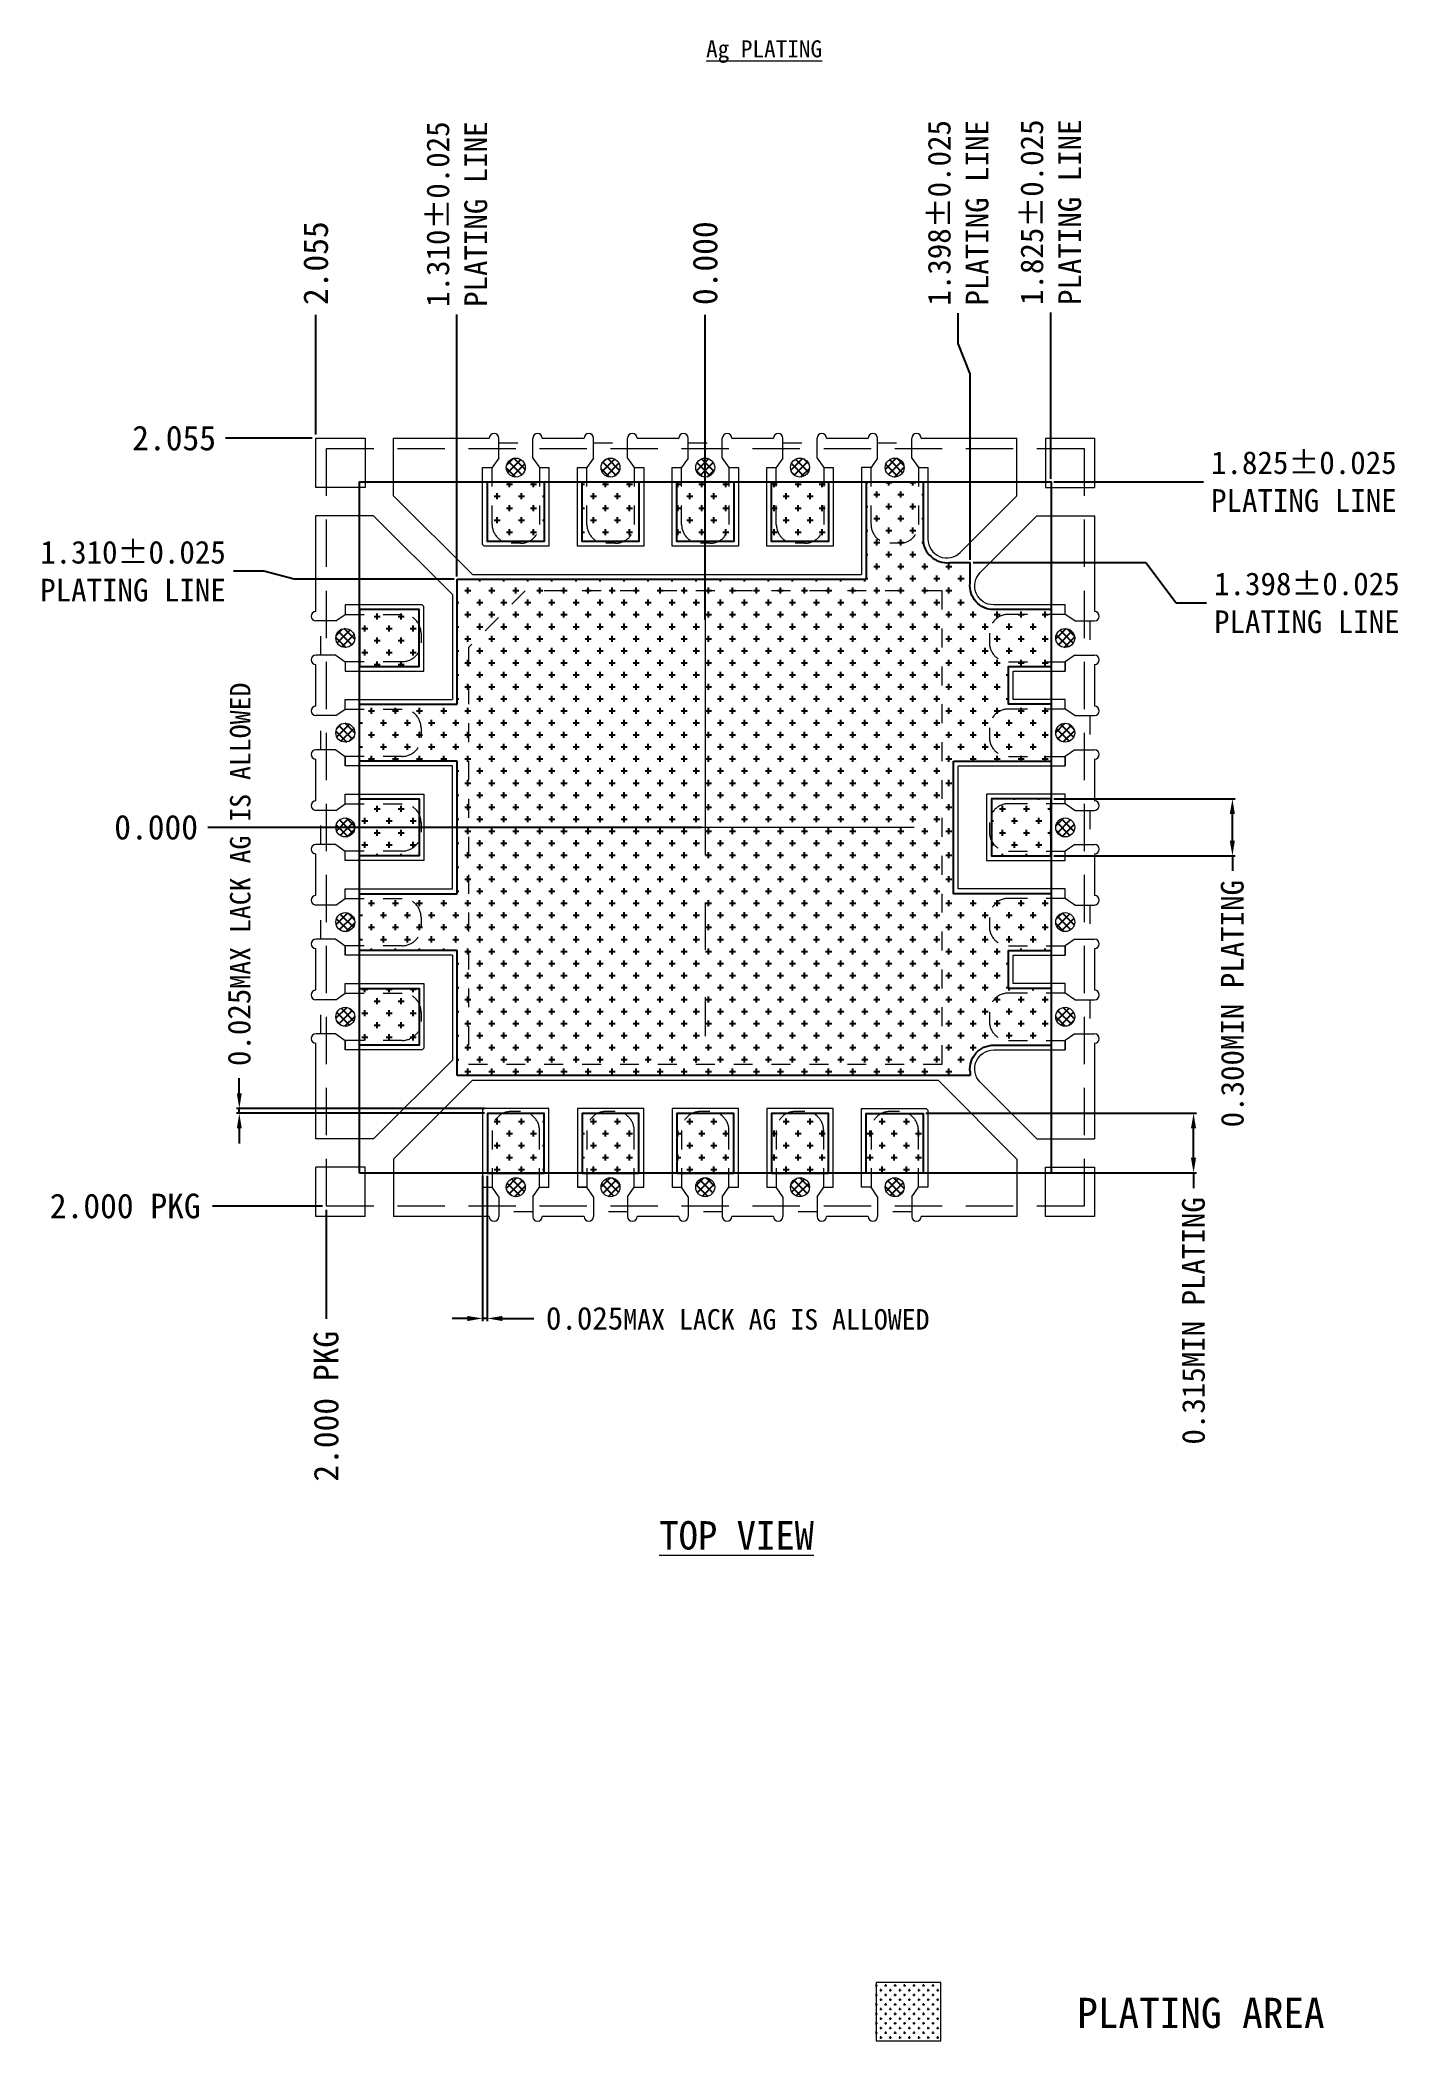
# Model space of a CAD drawing. Header units: millimetres. Extents: x 13.5 to 20.7, y -6.5 to 4.1.
import ezdxf
from ezdxf.enums import TextEntityAlignment as Align

# ---------------------------------------------------------------- set-up
doc = ezdxf.new("R2010")
doc.units = ezdxf.units.MM
for name, pattern in [('0', [0]), ('CENTER', [2, 1.25, -0.25, 0.25, -0.25]), ('DASHED', [0.75, 0.5, -0.25]), ('HIDDEN', [0.375, 0.25, -0.125]), ('点画线', [18, 12, -2, 2, -2])]:
    doc.linetypes.add(name, pattern=pattern)
doc.layers.get('Defpoints').update_dxf_attribs({"lineweight": 18})
for name, color, linetype, lineweight in [('1', 7, 'Continuous', 18), ('1D', 4, 'Continuous', 18), ('PKG', 6, 'HIDDEN', 9), ('中心线层', 1, '点画线', 18), ('引线框架', 7, 'Continuous', 20)]:
    doc.layers.add(name, color=color, linetype=linetype, lineweight=lineweight)
for name, color, linetype in [('HALF ETCH ON TOP SIDE', 6, 'Continuous'), ('NOTES', 4, '0'), ('PLATING', 3, 'Continuous'), ('标注', 4, 'Continuous')]:
    doc.layers.add(name, color=color, linetype=linetype)
doc.styles.add('SIMPLEX', font='simplex.shx', dxfattribs={"bigfont": 'gbcbig.shx'})
doc.styles.add('宋体', font='SimSun.ttf')
doc.dimstyles.new('ISO-25', dxfattribs={"dimtxt": 0.12, "dimasz": 0.18, "dimexe": 0.15, "dimexo": 0.1, "dimgap": 0.1, "dimtad": 1, "dimdec": 3, "dimzin": 0, "dimdsep": 46, "dimtxsty": '宋体', "dimcen": 1, "dimazin": 0, "dimtfac": 1, "dimtmove": 0, "dimatfit": 3, "dimfxl": 1, "dimarcsym": 0})
doc.dimstyles.new('tapp', dxfattribs={"dimtxt": 1.15, "dimasz": 1.75, "dimexe": 0.5, "dimexo": 0.5, "dimgap": 0.2, "dimtad": 0, "dimdec": 3, "dimzin": 0, "dimdsep": 46, "dimtxsty": 'SIMPLEX', "dimcen": 0, "dimdle": 3.5, "dimclrd": 256, "dimclre": 256, "dimclrt": 256, "dimazin": 0, "dimtfac": 0.6, "dimtdec": 3, "dimtofl": 0, "dimtmove": 0, "dimatfit": 3, "dimfxl": 1, "dimtolj": 1, "dimtzin": 0, "dimarcsym": 0})
pattern_1 = [(45, (-21.413718, -9.565964), (-0.02245064, 0.02245064), []), (135, (-21.413718, -9.565964), (-0.02245064, -0.02245064), [])]

# ---------------------------------------------------------------- blocks, each defined once
blk = doc.blocks.new('*D4')
at = {"layer": 'Defpoints', "color": 0, "transparency": 16777216}
for p in [(2333.022, 733.072), (2333.022, 731.441), (2333.022, 731.441)]:
    blk.add_point(p, dxfattribs=at)
at = {"layer": 'NOTES', "linetype": 'Continuous', "lineweight": -2, "transparency": 16777216}
blk.add_line((2333.022, 731.461), (2333.022, 733.072), dxfattribs=at)
at = {"layer": 'NOTES', "lineweight": 0, "transparency": 16777216, "insert": (2333.022, 733.345), "char_height": 0.13, "attachment_point": 5, "rotation": 90, "style": '宋体'}
blk.add_mtext('\\A1;0.000', dxfattribs=at)
blk = doc.blocks.new('*D5')
at = {"layer": 'Defpoints', "color": 0, "transparency": 16777216}
for p in [(2333.022, 730.366), (2330.422, 728.366), (2331.022, 728.366)]:
    blk.add_point(p, dxfattribs=at)
at = {"layer": 'NOTES', "linetype": 'Continuous', "lineweight": -2, "transparency": 16777216}
blk.add_line((2331.002, 728.366), (2330.422, 728.366), dxfattribs=at)
at = {"layer": 'NOTES', "lineweight": 0, "transparency": 16777216, "insert": (2329.961, 728.366), "char_height": 0.13, "attachment_point": 5, "style": '宋体'}
blk.add_mtext('\\A1;2.000 PKG', dxfattribs=at)
blk = doc.blocks.new('*D6')
at = {"layer": 'Defpoints', "color": 0, "transparency": 16777216}
for p in [(2333.022, 730.366), (2331.022, 728.366), (2331.022, 727.771)]:
    blk.add_point(p, dxfattribs=at)
at = {"layer": 'NOTES', "linetype": 'Continuous', "lineweight": -2, "transparency": 16777216}
blk.add_line((2331.022, 728.346), (2331.022, 727.771), dxfattribs=at)
at = {"layer": 'NOTES', "lineweight": 0, "transparency": 16777216, "insert": (2331.022, 727.309), "char_height": 0.13, "attachment_point": 5, "rotation": 90, "style": '宋体'}
blk.add_mtext('\\A1;2.000 PKG', dxfattribs=at)
blk = doc.blocks.new('*D7')
at = {"layer": 'Defpoints', "color": 0, "transparency": 16777216}
for p in [(2334.847, 733.084), (2334.847, 732.191), (2333.022, 730.366)]:
    blk.add_point(p, dxfattribs=at)
at = {"layer": '标注', "color": 0, "linetype": 'Continuous', "lineweight": -2, "transparency": 16777216}
blk.add_line((2334.847, 732.206), (2334.847, 733.084), dxfattribs=at)
at = {"layer": '标注', "color": 0, "transparency": 16777216, "insert": (2334.847, 733.614), "char_height": 0.12, "attachment_point": 5, "rotation": 90, "style": '宋体'}
blk.add_mtext('1.825%%p0.025\\P\\fSimSun|b0|i0|c134|p2;PLATING LINE', dxfattribs=at)
blk = doc.blocks.new('*D8')
at = {"layer": 'Defpoints', "color": 0, "transparency": 16777216}
for p in [(2334.847, 732.191), (2335.652, 732.191), (2333.022, 730.366)]:
    blk.add_point(p, dxfattribs=at)
at = {"layer": '标注', "color": 0, "linetype": 'Continuous', "lineweight": -2, "transparency": 16777216}
blk.add_line((2334.862, 732.191), (2335.652, 732.191), dxfattribs=at)
at = {"layer": '标注', "color": 0, "transparency": 16777216, "insert": (2336.182, 732.191), "char_height": 0.12, "attachment_point": 5, "style": '宋体'}
blk.add_mtext('1.825%%p0.025\\P\\fSimSun|b0|i0|c134|p2;PLATING LINE', dxfattribs=at)
blk = doc.blocks.new('*D0')
at = {"layer": 'Defpoints', "color": 0, "transparency": 16777216}
for p in [(2330.967, 733.073), (2330.967, 732.421), (2333.022, 730.366)]:
    blk.add_point(p, dxfattribs=at)
at = {"layer": 'NOTES', "linetype": 'Continuous', "lineweight": -2, "transparency": 16777216}
blk.add_line((2330.967, 732.441), (2330.967, 733.073), dxfattribs=at)
at = {"layer": 'NOTES', "lineweight": 0, "transparency": 16777216, "insert": (2330.967, 733.345), "char_height": 0.13, "attachment_point": 5, "rotation": 90, "style": '宋体'}
blk.add_mtext('\\A1;2.055', dxfattribs=at)
blk = doc.blocks.new('*D1')
at = {"layer": 'Defpoints', "color": 0, "transparency": 16777216}
for p in [(2330.49, 732.421), (2330.967, 732.421), (2333.022, 730.366)]:
    blk.add_point(p, dxfattribs=at)
at = {"layer": 'NOTES', "linetype": 'Continuous', "lineweight": -2, "transparency": 16777216}
blk.add_line((2330.947, 732.421), (2330.49, 732.421), dxfattribs=at)
at = {"layer": 'NOTES', "lineweight": 0, "transparency": 16777216, "insert": (2330.219, 732.421), "char_height": 0.13, "attachment_point": 5, "style": '宋体'}
blk.add_mtext('\\A1;2.055', dxfattribs=at)
blk = doc.blocks.new('*D2')
at = {"layer": 'Defpoints', "color": 0, "transparency": 16777216}
for p in [(2334.847, 730.516), (2335.805, 730.516), (2334.847, 730.216)]:
    blk.add_point(p, dxfattribs=at)
at = {"layer": '标注', "color": 0, "linetype": 'Continuous', "lineweight": -2, "transparency": 16777216}
for p, q in [((2334.862, 730.516), (2335.82, 730.516)), ((2335.805, 730.296), (2335.805, 730.436)), ((2334.862, 730.216), (2335.82, 730.216)), ((2335.805, 730.216), (2335.805, 730.136))]:
    blk.add_line(p, q, dxfattribs=at)
at = {"layer": '标注', "color": 0, "transparency": 16777216}
for points in [[(2335.818, 730.436), (2335.791, 730.436), (2335.805, 730.516)], [(2335.791, 730.296), (2335.818, 730.296), (2335.805, 730.216)]]:
    blk.add_solid(points, dxfattribs=at)
at = {"layer": '标注', "color": 0, "transparency": 16777216, "insert": (2335.805, 729.435), "char_height": 0.12, "attachment_point": 5, "rotation": 90, "style": '宋体'}
blk.add_mtext('0.300MIN PLATING', dxfattribs=at)
blk = doc.blocks.new('*D3')
at = {"layer": 'Defpoints', "color": 0, "transparency": 16777216}
for p in [(2334.172, 728.856), (2335.6, 728.856), (2334.172, 728.541)]:
    blk.add_point(p, dxfattribs=at)
at = {"layer": '标注', "color": 0, "linetype": 'Continuous', "lineweight": -2, "transparency": 16777216}
for p, q in [((2334.187, 728.856), (2335.615, 728.856)), ((2335.6, 728.621), (2335.6, 728.776)), ((2334.187, 728.541), (2335.615, 728.541)), ((2335.6, 728.541), (2335.6, 728.461))]:
    blk.add_line(p, q, dxfattribs=at)
at = {"layer": '标注', "color": 0, "transparency": 16777216}
for points in [[(2335.613, 728.776), (2335.586, 728.776), (2335.6, 728.856)], [(2335.586, 728.621), (2335.613, 728.621), (2335.6, 728.541)]]:
    blk.add_solid(points, dxfattribs=at)
at = {"layer": '标注', "color": 0, "transparency": 16777216, "insert": (2335.6, 727.76), "char_height": 0.12, "attachment_point": 5, "rotation": 90, "style": '宋体'}
blk.add_mtext('0.315MIN PLATING', dxfattribs=at)
blk = doc.blocks.new('*D9')
at = {"layer": 'Defpoints', "color": 0, "transparency": 16777216}
for p in [(2330.397, 730.366), (2333.022, 730.366), (2333.022, 730.366)]:
    blk.add_point(p, dxfattribs=at)
at = {"layer": 'NOTES', "linetype": 'Continuous', "lineweight": -2, "transparency": 16777216}
blk.add_line((2333.002, 730.366), (2330.397, 730.366), dxfattribs=at)
at = {"layer": 'NOTES', "lineweight": 0, "transparency": 16777216, "insert": (2330.124, 730.366), "char_height": 0.13, "attachment_point": 5, "style": '宋体'}
blk.add_mtext('\\A1;0.000', dxfattribs=at)
blk = doc.blocks.new('*D10')
at = {"layer": 'Defpoints', "color": 0, "transparency": 16777216}
for p in [(2331.847, 728.541), (2331.872, 728.541), (2331.847, 727.773)]:
    blk.add_point(p, dxfattribs=at)
at = {"layer": '标注', "color": 0, "linetype": 'Continuous', "lineweight": -2, "transparency": 16777216}
for p, q in [((2331.847, 728.526), (2331.847, 727.758)), ((2331.872, 728.526), (2331.872, 727.758)), ((2331.767, 727.773), (2331.687, 727.773)), ((2331.872, 727.773), (2331.847, 727.773)), ((2331.952, 727.773), (2332.117, 727.773))]:
    blk.add_line(p, q, dxfattribs=at)
at = {"layer": '标注', "color": 0, "transparency": 16777216}
for points in [[(2331.767, 727.759), (2331.767, 727.786), (2331.847, 727.773)], [(2331.952, 727.786), (2331.952, 727.759), (2331.872, 727.773)]]:
    blk.add_solid(points, dxfattribs=at)
at = {"layer": '标注', "color": 0, "transparency": 16777216, "insert": (2333.194, 727.773), "char_height": 0.12, "attachment_point": 5, "style": '宋体'}
blk.add_mtext('0.025{\\H0.9x;\\C4;MAX LACK AG IS ALLOWED}', dxfattribs=at)
blk = doc.blocks.new('*D11')
at = {"layer": 'Defpoints', "color": 0, "transparency": 16777216}
for p in [(2330.532, 731.718), (2331.712, 731.676), (2333.022, 730.366)]:
    blk.add_point(p, dxfattribs=at)
at = {"layer": '标注', "color": 0, "linetype": 'Continuous', "lineweight": -2, "transparency": 16777216}
for p, q in [((2330.692, 731.718), (2330.532, 731.718)), ((2330.852, 731.676), (2330.692, 731.718)), ((2331.697, 731.676), (2330.852, 731.676))]:
    blk.add_line(p, q, dxfattribs=at)
at = {"layer": '标注', "color": 0, "transparency": 16777216, "insert": (2330.002, 731.718), "char_height": 0.12, "attachment_point": 5, "style": '宋体'}
blk.add_mtext('1.310%%p0.025\\P\\fSimSun|b0|i0|c134|p2;PLATING LINE', dxfattribs=at)
blk = doc.blocks.new('*D12')
at = {"layer": 'Defpoints', "color": 0, "transparency": 16777216}
for p in [(2331.712, 733.074), (2331.712, 731.676), (2333.022, 730.366)]:
    blk.add_point(p, dxfattribs=at)
at = {"layer": '标注', "color": 0, "linetype": 'Continuous', "lineweight": -2, "transparency": 16777216}
blk.add_line((2331.712, 731.691), (2331.712, 733.074), dxfattribs=at)
at = {"layer": '标注', "color": 0, "transparency": 16777216, "insert": (2331.712, 733.604), "char_height": 0.12, "attachment_point": 5, "rotation": 90, "style": '宋体'}
blk.add_mtext('1.310%%p0.025\\P\\fSimSun|b0|i0|c134|p2;PLATING LINE', dxfattribs=at)
blk = doc.blocks.new('*D13')
at = {"layer": 'Defpoints', "color": 0, "transparency": 16777216}
for p in [(2334.421, 731.764), (2335.668, 731.551), (2333.022, 730.366)]:
    blk.add_point(p, dxfattribs=at)
at = {"layer": '标注', "color": 0, "linetype": 'Continuous', "lineweight": -2, "transparency": 16777216}
for p, q in [((2334.436, 731.764), (2335.348, 731.764)), ((2335.348, 731.764), (2335.508, 731.551)), ((2335.508, 731.551), (2335.668, 731.551))]:
    blk.add_line(p, q, dxfattribs=at)
at = {"layer": '标注', "color": 0, "transparency": 16777216, "insert": (2336.198, 731.551), "char_height": 0.12, "attachment_point": 5, "style": '宋体'}
blk.add_mtext('1.398%%p0.025\\P\\fSimSun|b0|i0|c134|p2;PLATING LINE', dxfattribs=at)
blk = doc.blocks.new('*D14')
at = {"layer": 'Defpoints', "color": 0, "transparency": 16777216}
for p in [(2334.358, 733.081), (2334.421, 731.764), (2333.022, 730.366)]:
    blk.add_point(p, dxfattribs=at)
at = {"layer": '标注', "color": 0, "linetype": 'Continuous', "lineweight": -2, "transparency": 16777216}
for p, q in [((2334.358, 732.921), (2334.358, 733.081)), ((2334.421, 732.761), (2334.358, 732.921)), ((2334.421, 731.779), (2334.421, 732.761))]:
    blk.add_line(p, q, dxfattribs=at)
at = {"layer": '标注', "color": 0, "transparency": 16777216, "insert": (2334.358, 733.611), "char_height": 0.12, "attachment_point": 5, "rotation": 90, "style": '宋体'}
blk.add_mtext('1.398%%p0.025\\P\\fSimSun|b0|i0|c134|p2;PLATING LINE', dxfattribs=at)
blk = doc.blocks.new('*D15')
at = {"layer": 'Defpoints', "color": 0, "transparency": 16777216}
for p in [(2330.563, 728.881), (2331.872, 728.881), (2331.872, 728.856)]:
    blk.add_point(p, dxfattribs=at)
at = {"layer": '标注', "color": 0, "linetype": 'Continuous', "lineweight": -2, "transparency": 16777216}
for p, q in [((2330.563, 728.961), (2330.563, 729.041)), ((2331.857, 728.881), (2330.548, 728.881)), ((2331.857, 728.856), (2330.548, 728.856)), ((2330.563, 728.856), (2330.563, 728.881)), ((2330.563, 728.776), (2330.563, 728.696))]:
    blk.add_line(p, q, dxfattribs=at)
at = {"layer": '标注', "color": 0, "transparency": 16777216}
for points in [[(2330.55, 728.961), (2330.576, 728.961), (2330.563, 728.881)], [(2330.576, 728.776), (2330.55, 728.776), (2330.563, 728.856)]]:
    blk.add_solid(points, dxfattribs=at)
at = {"layer": '标注', "color": 0, "transparency": 16777216, "insert": (2330.563, 730.118), "char_height": 0.12, "attachment_point": 5, "rotation": 90, "style": '宋体'}
blk.add_mtext('0.025{\\f宋体|b0|i0|c134|p2;\\H0.9x;\\C4;MAX LACK AG IS ALLOWED}', dxfattribs=at)

msp = doc.modelspace()

# ---------------------------------------------------------------- hatches: boundary and pattern name
at = {"layer": 'HALF ETCH ON TOP SIDE'}
h = msp.add_hatch(dxfattribs=at)
h.set_pattern_fill('ANSI37', color=6, scale=0.01)
h.set_pattern_definition(pattern_1)
h.paths.add_polyline_path([(15.973, 1.811, 1), (16.073, 1.811, 1)])
h.paths.add_polyline_path([(16.473, 1.811, 1), (16.573, 1.811, 1)])
h.paths.add_polyline_path([(16.973, 1.811, 1), (17.073, 1.811, 1)])
h.paths.add_polyline_path([(17.573, 1.811, 1), (17.473, 1.811, 1)])
h.paths.add_polyline_path([(17.973, 1.811, 1), (18.073, 1.811, 1)])
h = msp.add_hatch(dxfattribs=at)
h.set_pattern_fill('ANSI37', color=6, scale=0.01)
h.set_pattern_definition(pattern_1)
h.paths.add_polyline_path([(15.1231, -1.1391, 1), (15.1231, -1.0391, 1)])
h.paths.add_polyline_path([(15.1231, -0.6391, 1), (15.1231, -0.5391, 1)])
h.paths.add_polyline_path([(15.1231, -0.1391, 1), (15.1231, -0.0391, 1)])
h.paths.add_polyline_path([(15.1231, 0.4609, 1), (15.1231, 0.3609, 1)])
h.paths.add_polyline_path([(15.1231, 0.8609, 1), (15.1231, 0.9609, 1)])
h = msp.add_hatch(dxfattribs=at)
h.set_pattern_fill('ANSI37', color=6, scale=0.01)
h.set_pattern_definition(pattern_1)
h.paths.add_polyline_path([(18.9231, -1.1391, -1), (18.9231, -1.0391, -1)])
h.paths.add_polyline_path([(18.9231, -0.6391, -1), (18.9231, -0.5391, -1)])
h.paths.add_polyline_path([(18.9231, -0.1391, -1), (18.9231, -0.0391, -1)])
h.paths.add_polyline_path([(18.9231, 0.4609, -1), (18.9231, 0.3609, -1)])
h.paths.add_polyline_path([(18.9231, 0.8609, -1), (18.9231, 0.9609, -1)])
h = msp.add_hatch(dxfattribs=at)
h.set_pattern_fill('ANSI37', color=6, scale=0.01)
h.set_pattern_definition(pattern_1)
h.paths.add_polyline_path([(15.973, -1.989, -1), (16.073, -1.989, -1)])
h.paths.add_polyline_path([(16.473, -1.989, -1), (16.573, -1.989, -1)])
h.paths.add_polyline_path([(16.973, -1.989, -1), (17.073, -1.989, -1)])
h.paths.add_polyline_path([(17.573, -1.989, -1), (17.473, -1.989, -1)])
h.paths.add_polyline_path([(17.973, -1.989, -1), (18.073, -1.989, -1)])
at = {"layer": 'PLATING'}
h = msp.add_hatch(dxfattribs=at)
h.set_pattern_fill('CROSS', color=3, scale=0.01)
h.set_pattern_definition([(0, (-32.22343, -9.38911), (0.0635, 0.0635), [0.03175, -0.09525]), (90, (-32.207555, -9.404986), (-0.0635, 0.0635), [0.03175, -0.09525])])
h.paths.add_polyline_path([(16.3731, 1.421), (16.6731, 1.421), (16.6731, 1.736), (16.3731, 1.736)])
h.paths.add_polyline_path([(16.8731, 1.421), (17.1731, 1.421), (17.1731, 1.736), (16.8731, 1.736)])
h.paths.add_polyline_path([(17.3731, 1.421), (17.6731, 1.421), (17.6731, 1.736), (17.3731, 1.736)])
h.paths.add_polyline_path([(17.8731, -1.914), (17.8731, -1.599), (18.1731, -1.599), (18.1731, -1.914)])
h.paths.add_polyline_path([(18.5331, 0.061), (18.5331, -0.239), (18.8481, -0.239), (18.8481, 0.061)])
h.paths.add_polyline_path([(15.5131, -0.239), (15.5131, 0.061), (15.1981, 0.061), (15.1981, -0.239)])
h.paths.add_polyline_path([(16.8731, -1.914), (16.8731, -1.599), (17.1731, -1.599), (17.1731, -1.914)])
h.paths.add_polyline_path([(16.3731, -1.599), (16.3731, -1.914), (16.6731, -1.914), (16.6731, -1.599)])
h.paths.add_polyline_path([(17.3731, -1.914), (17.3731, -1.599), (17.6731, -1.599), (17.6731, -1.914)])
h.paths.add_polyline_path([(15.8731, -1.599), (15.8731, -1.914), (16.1731, -1.914), (16.1731, -1.599)])
h.paths.add_polyline_path([(15.8731, 1.421), (15.8731, 1.736), (16.1731, 1.736), (16.1731, 1.421)])
h.paths.add_polyline_path([(15.1981, -1.239), (15.1981, -0.939), (15.5131, -0.939), (15.5131, -1.239)])
h.paths.add_polyline_path([(15.5131, 0.761), (15.5131, 1.061), (15.1981, 1.061), (15.1981, 0.761)])
h = msp.add_hatch(dxfattribs=at)
h.set_pattern_fill('CROSS', color=3, scale=0.01)
h.set_pattern_definition([(0, (10.292517, -10.26867), (0.0635, 0.0635), [0.03175, -0.09525]), (90, (10.30839, -10.28455), (-0.0635, 0.0635), [0.03175, -0.09525])])
h.paths.add_polyline_path([(15.1981, -0.439), (15.7131, -0.439), (15.7131, 0.261), (15.1981, 0.261), (15.1981, 0.561), (15.7131, 0.561), (15.7131, 1.221), (17.8731, 1.221), (17.8731, 1.736), (18.1731, 1.736), (18.1731, 1.4337, 0.4466114), (18.3117, 1.3094), (18.4212, 1.3094), (18.4212, 1.2001, 0.4477623), (18.5454, 1.061), (18.8481, 1.061), (18.8481, 0.761), (18.6231, 0.761), (18.6231, 0.561), (18.8481, 0.561), (18.8481, 0.261), (18.3331, 0.261), (18.3331, -0.439), (18.8481, -0.439), (18.8481, -0.739), (18.6231, -0.739), (18.6231, -0.939), (18.8481, -0.939), (18.8481, -1.239), (18.5454, -1.239, 0.4480059), (18.4212, -1.3782), (18.4212, -1.399), (15.7131, -1.399), (15.7131, -0.739), (15.1981, -0.739)])
at = {"layer": 'PLATING', "lineweight": 0}
h = msp.add_hatch(dxfattribs=at)
h.set_pattern_fill('CROSS', color=256, scale=0.1)
h.set_pattern_definition([(0, (8.769222, 2.096073), (0.025, 0.025), [0.0125, -0.0375]), (90, (8.775472, 2.089823), (-0.025, 0.025), [0.0125, -0.0375])])
h.paths.add_polyline_path([(18.2665, -6.1889), (17.925, -6.1889), (17.925, -6.4972), (18.2665, -6.4972)])

# ---------------------------------------------------------------- linework, layer by layer
at = {"layer": '1', "color": 7, "lineweight": 13}
for p, q in [((14.9681, 1.706), (14.9681, 1.966)), ((14.9681, 1.966), (15.2281, 1.966)), ((18.8181, 1.966), (19.0781, 1.966)), ((19.0781, 1.966), (19.0781, 1.706))]:
    msp.add_line(p, q, dxfattribs=at)
at = {"layer": '1', "lineweight": 13}
for p, q in [((15.3781, 1.6621), (15.3781, 1.966)), ((18.6681, 1.6621), (18.6681, 1.966)), ((15.272, 1.556), (14.9681, 1.556)), ((18.7741, 1.556), (19.0781, 1.556)), ((15.272, -1.734), (14.9681, -1.734)), ((18.7741, -1.734), (19.0781, -1.734)), ((14.9681, -2.144), (14.9681, -1.884)), ((15.3781, -1.8401), (15.3781, -2.144)), ((18.6681, -1.8401), (18.6681, -2.144)), ((15.2281, -2.144), (14.9681, -2.144))]:
    msp.add_line(p, q, dxfattribs=at)
for points in [[(15.2281, 1.966), (15.2281, 1.706), (14.9681, 1.706)], [(18.8181, 1.966), (18.8181, 1.706), (19.0781, 1.706)], [(15.2281, -2.144), (15.2281, -1.884), (14.9681, -1.884)]]:
    msp.add_lwpolyline(points, dxfattribs=at)
msp.add_lwpolyline([(18.8181, -2.144), (18.8181, -1.884), (19.0781, -1.884), (19.0781, -2.144)], close=True, dxfattribs=at)
at = {"layer": '1', "lineweight": 0}
msp.add_lwpolyline([(17.925, -6.4972), (18.2665, -6.4972), (18.2665, -6.1889), (17.925, -6.1889)], close=True, dxfattribs=at)
at = {"layer": '1D', "linetype": 'HIDDEN', "ltscale": 0.1}
for points in [[(15.9331, 1.941), (16.1131, 1.941)], [(16.4331, 1.941), (16.6131, 1.941)], [(16.9331, 1.941), (17.1131, 1.941)], [(17.4331, 1.941), (17.6131, 1.941)], [(17.9331, 1.941), (18.1131, 1.941)], [(14.9931, 0.821), (14.9931, 1.001)], [(19.0531, 1.001), (19.0531, 0.821)], [(14.9931, 0.321), (14.9931, 0.501)], [(19.0531, 0.501), (19.0531, 0.321)], [(14.9931, -0.179), (14.9931, 0.001)], [(19.0531, 0.001), (19.0531, -0.179)], [(14.9931, -0.679), (14.9931, -0.499)], [(19.0531, -0.499), (19.0531, -0.679)], [(14.9931, -1.179), (14.9931, -0.999)], [(19.0531, -0.999), (19.0531, -1.179)], [(16.1131, -2.119), (15.9331, -2.119)], [(16.6131, -2.119), (16.4331, -2.119)], [(17.1131, -2.119), (16.9331, -2.119)], [(17.6131, -2.119), (17.4331, -2.119)], [(18.1131, -2.119), (17.9331, -2.119)]]:
    msp.add_lwpolyline(points, dxfattribs=at)
for points in [[(16.1481, 1.811), (16.1481, 1.511, -0.4142136), (16.0481, 1.411), (15.9981, 1.411, -0.4142136), (15.8981, 1.511), (15.8981, 1.811)], [(16.6481, 1.811), (16.6481, 1.511, -0.4142136), (16.5481, 1.411), (16.4981, 1.411, -0.4142136), (16.3981, 1.511), (16.3981, 1.811)], [(17.1481, 1.811), (17.1481, 1.511, -0.4142136), (17.0481, 1.411), (16.9981, 1.411, -0.4142136), (16.8981, 1.511), (16.8981, 1.811)], [(17.6481, 1.811), (17.6481, 1.511, -0.4142136), (17.5481, 1.411), (17.4981, 1.411, -0.4142136), (17.3981, 1.511), (17.3981, 1.811)], [(18.1481, 1.811), (18.1481, 1.511, -0.4142136), (18.0481, 1.411), (17.9981, 1.411, -0.4142136), (17.8981, 1.511), (17.8981, 1.811)], [(15.1231, 1.036), (15.4231, 1.036, -0.4142136), (15.5231, 0.936), (15.5231, 0.886, -0.4142136), (15.4231, 0.786), (15.1231, 0.786)], [(18.9231, 1.036), (18.6231, 1.036, 0.4142136), (18.5231, 0.936), (18.5231, 0.886, 0.4142136), (18.6231, 0.786), (18.9231, 0.786)], [(15.1231, 0.536), (15.4231, 0.536, -0.4142136), (15.5231, 0.436), (15.5231, 0.386, -0.4142136), (15.4231, 0.286), (15.1231, 0.286)], [(18.9231, 0.536), (18.6231, 0.536, 0.4142136), (18.5231, 0.436), (18.5231, 0.386, 0.4142136), (18.6231, 0.286), (18.9231, 0.286)], [(15.1231, 0.036), (15.4231, 0.036, -0.4142136), (15.5231, -0.064), (15.5231, -0.114, -0.4142136), (15.4231, -0.214), (15.1231, -0.214)], [(18.9231, 0.036), (18.6231, 0.036, 0.4142136), (18.5231, -0.064), (18.5231, -0.114, 0.4142136), (18.6231, -0.214), (18.9231, -0.214)], [(15.1231, -0.464), (15.4231, -0.464, -0.4142136), (15.5231, -0.564), (15.5231, -0.614, -0.4142136), (15.4231, -0.714), (15.1231, -0.714)], [(18.9231, -0.464), (18.6231, -0.464, 0.4142136), (18.5231, -0.564), (18.5231, -0.614, 0.4142136), (18.6231, -0.714), (18.9231, -0.714)], [(15.1231, -0.964), (15.4231, -0.964, -0.4142136), (15.5231, -1.064), (15.5231, -1.114, -0.4142136), (15.4231, -1.214), (15.1231, -1.214)], [(18.9231, -0.964), (18.6231, -0.964, 0.4142136), (18.5231, -1.064), (18.5231, -1.114, 0.4142136), (18.6231, -1.214), (18.9231, -1.214)], [(16.1481, -1.989), (16.1481, -1.689, 0.4142136), (16.0481, -1.589), (15.9981, -1.589, 0.4142136), (15.8981, -1.689), (15.8981, -1.989)], [(16.6481, -1.989), (16.6481, -1.689, 0.4142136), (16.5481, -1.589), (16.4981, -1.589, 0.4142136), (16.3981, -1.689), (16.3981, -1.989)], [(17.1481, -1.989), (17.1481, -1.689, 0.4142136), (17.0481, -1.589), (16.9981, -1.589, 0.4142136), (16.8981, -1.689), (16.8981, -1.989)], [(17.6481, -1.989), (17.6481, -1.689, 0.4142136), (17.5481, -1.589), (17.4981, -1.589, 0.4142136), (17.3981, -1.689), (17.3981, -1.989)], [(18.1481, -1.989), (18.1481, -1.689, 0.4142136), (18.0481, -1.589), (17.9981, -1.589, 0.4142136), (17.8981, -1.689), (17.8981, -1.989)]]:
    msp.add_lwpolyline(points, format="xyb", dxfattribs=at)
msp.add_lwpolyline([(15.7731, -1.339), (18.2731, -1.339), (18.2731, 1.161), (16.0731, 1.161), (15.7731, 0.861)], close=True, dxfattribs=at)
at = {"layer": 'PKG', "color": 2, "linetype": 'DASHED', "lineweight": 0, "ltscale": 0.5}
msp.add_lwpolyline([(15.0231, -2.089), (15.0231, 1.911), (19.0231, 1.911), (19.0231, -2.089)], close=True, dxfattribs=at)
at = {"layer": 'PLATING'}
for p, q in [((18.3117, 1.3094), (18.4212, 1.3094)), ((18.4212, 1.2001), (18.4212, 1.3094)), ((15.7131, 0.561), (15.7131, 1.221)), ((15.7131, 1.221), (17.8731, 1.221)), ((15.1981, 0.561), (15.7131, 0.561)), ((15.7131, 0.261), (15.1981, 0.261)), ((15.7131, -0.439), (15.7131, 0.261)), ((15.1981, -0.439), (15.7131, -0.439)), ((15.7131, -0.739), (15.1981, -0.739)), ((15.7131, -1.399), (15.7131, -0.739)), ((18.4212, -1.399), (15.7131, -1.399)), ((18.4212, -1.3782), (18.4212, -1.399))]:
    msp.add_line(p, q, dxfattribs=at)
for points in [[(15.1981, -1.914), (15.1981, 1.736), (18.8481, 1.736), (18.8481, -1.914)], [(15.8731, 1.736), (16.1731, 1.736), (16.1731, 1.421), (15.8731, 1.421)], [(16.3731, 1.736), (16.6731, 1.736), (16.6731, 1.421), (16.3731, 1.421)], [(16.8731, 1.736), (17.1731, 1.736), (17.1731, 1.421), (16.8731, 1.421)], [(17.3731, 1.736), (17.6731, 1.736), (17.6731, 1.421), (17.3731, 1.421)], [(15.1981, 1.061), (15.1981, 0.761), (15.5131, 0.761), (15.5131, 1.061)], [(15.1981, -0.239), (15.1981, 0.061), (15.5131, 0.061), (15.5131, -0.239)], [(18.8481, -0.239), (18.8481, 0.061), (18.5331, 0.061), (18.5331, -0.239)], [(15.1981, -1.239), (15.1981, -0.939), (15.5131, -0.939), (15.5131, -1.239)], [(15.8731, -1.914), (16.1731, -1.914), (16.1731, -1.599), (15.8731, -1.599)], [(16.3731, -1.914), (16.6731, -1.914), (16.6731, -1.599), (16.3731, -1.599)], [(16.8731, -1.914), (17.1731, -1.914), (17.1731, -1.599), (16.8731, -1.599)], [(17.3731, -1.914), (17.6731, -1.914), (17.6731, -1.599), (17.3731, -1.599)], [(18.1731, -1.914), (17.8731, -1.914), (17.8731, -1.599), (18.1731, -1.599)]]:
    msp.add_lwpolyline(points, close=True, dxfattribs=at)
for points in [[(17.8731, 1.736), (17.8731, 1.221)], [(18.8481, 0.561), (18.6231, 0.561), (18.6231, 0.761), (18.8481, 0.761)], [(18.3331, 0.261), (18.8481, 0.261)], [(18.8481, -0.439), (18.3331, -0.439), (18.3331, 0.261)], [(18.8481, -0.939), (18.6231, -0.939), (18.6231, -0.739), (18.8481, -0.739)]]:
    msp.add_lwpolyline(points, dxfattribs=at)
for points in [[(18.1731, 1.736), (18.1731, 1.4337, 0.4466114), (18.3117, 1.3094, 0.4466114)], [(18.8481, 1.061), (18.5454, 1.061, -0.4477623), (18.4212, 1.2001, -0.4477623)], [(18.4212, -1.3782, -0.4480059), (18.5454, -1.239), (18.8481, -1.239)]]:
    msp.add_lwpolyline(points, format="xyb", dxfattribs=at)
at = {"layer": '中心线层', "linetype": 'CENTER', "lineweight": 0}
for p, q in [((17.0231, 1.0139), (17.0231, -1.1919)), ((18.126, -0.089), (15.9202, -0.089))]:
    msp.add_line(p, q, dxfattribs=at)
at = {"layer": '引线框架'}
for p, q in [((15.3781, 1.966), (15.8831, 1.966)), ((15.9331, 1.861), (15.9331, 1.966)), ((16.113, 1.966), (16.1131, 1.966)), ((16.1131, 1.861), (16.1131, 1.966)), ((16.1631, 1.966), (16.3831, 1.966)), ((16.4331, 1.861), (16.4331, 1.966)), ((16.6131, 1.861), (16.6131, 1.966)), ((16.6631, 1.966), (16.8831, 1.966)), ((16.9331, 1.861), (16.9331, 1.966)), ((17.1131, 1.861), (17.1131, 1.966)), ((17.1631, 1.966), (17.3831, 1.966)), ((17.4331, 1.861), (17.4331, 1.966)), ((17.6131, 1.861), (17.6131, 1.966)), ((17.6631, 1.966), (17.8831, 1.966)), ((17.9331, 1.861), (17.9331, 1.966)), ((18.1131, 1.861), (18.1131, 1.966)), ((18.1631, 1.966), (18.6681, 1.966)), ((15.9331, 1.861), (15.8981, 1.811)), ((16.1131, 1.861), (16.1481, 1.811)), ((16.4331, 1.861), (16.3981, 1.811)), ((16.6131, 1.861), (16.6481, 1.811)), ((16.9331, 1.861), (16.8981, 1.811)), ((17.1131, 1.861), (17.1481, 1.811)), ((17.4331, 1.861), (17.3981, 1.811)), ((17.6131, 1.861), (17.6481, 1.811)), ((17.8981, 1.811), (17.8481, 1.811)), ((17.9331, 1.861), (17.8981, 1.811)), ((18.1131, 1.861), (18.1481, 1.811)), ((18.1481, 1.811), (18.1981, 1.811)), ((15.3781, 1.6621), (15.7944, 1.246)), ((14.9681, 1.051), (14.9681, 1.556)), ((15.272, 1.556), (15.6881, 1.1401)), ((19.0781, 1.556), (19.0781, 1.051)), ((15.8481, 1.4044), (15.8565, 1.396)), ((15.7944, 1.246), (17.8481, 1.246)), ((15.5297, 1.086), (15.5381, 1.0776)), ((15.6881, 1.1401), (15.6881, 0.586)), ((18.9231, 1.036), (18.9231, 1.086)), ((15.0731, 1.001), (14.9681, 1.001)), ((15.0731, 1.001), (15.1231, 1.036)), ((18.9731, 1.001), (18.9231, 1.036)), ((18.9731, 1.001), (19.0781, 1.001)), ((15.5231, 0.936), (15.5231, 0.886)), ((15.0731, 0.821), (14.9681, 0.821)), ((14.9681, 0.551), (14.9681, 0.771)), ((15.0731, 0.821), (15.1231, 0.786)), ((18.9731, 0.821), (18.9231, 0.786)), ((18.9231, 0.786), (18.9231, 0.736)), ((18.9731, 0.821), (19.0781, 0.821)), ((19.0781, 0.771), (19.0781, 0.551)), ((15.0731, 0.501), (15.1231, 0.536)), ((15.1231, 0.536), (15.1231, 0.586)), ((18.9231, 0.536), (18.9231, 0.586)), ((18.9731, 0.501), (18.9231, 0.536)), ((15.0731, 0.501), (14.9681, 0.501)), ((18.9731, 0.501), (19.0781, 0.501)), ((15.0731, 0.321), (14.9681, 0.321)), ((15.0731, 0.321), (15.1231, 0.286)), ((18.9731, 0.321), (18.9231, 0.286)), ((18.9731, 0.321), (19.0781, 0.321)), ((14.9681, 0.051), (14.9681, 0.271)), ((15.1231, 0.286), (15.1231, 0.236)), ((18.9231, 0.286), (18.9231, 0.236)), ((19.0781, 0.271), (19.0781, 0.051)), ((15.0731, 0.001), (14.9681, 0.001)), ((15.0731, 0.001), (15.1231, 0.036)), ((18.9731, 0.001), (18.9231, 0.036)), ((18.9731, 0.001), (19.0781, 0.001)), ((15.0731, -0.179), (14.9681, -0.179)), ((15.0731, -0.179), (15.1231, -0.214)), ((18.9731, -0.179), (18.9231, -0.214)), ((18.9731, -0.179), (19.0781, -0.179)), ((14.9681, -0.449), (14.9681, -0.229)), ((19.0781, -0.229), (19.0781, -0.449)), ((15.1231, -0.464), (15.1231, -0.414)), ((18.9231, -0.464), (18.9231, -0.414)), ((15.0731, -0.499), (14.9681, -0.499)), ((15.0731, -0.499), (15.1231, -0.464)), ((18.9731, -0.499), (18.9231, -0.464)), ((18.9731, -0.499), (19.0781, -0.499)), ((15.0731, -0.679), (14.9681, -0.679)), ((14.9681, -0.949), (14.9681, -0.729)), ((15.0731, -0.679), (15.1231, -0.714)), ((15.1231, -0.714), (15.1231, -0.764)), ((18.9731, -0.679), (18.9231, -0.714)), ((18.9231, -0.714), (18.9231, -0.764)), ((18.9731, -0.679), (19.0781, -0.679)), ((19.0781, -0.729), (19.0781, -0.949)), ((15.6881, -0.764), (15.6881, -1.3182)), ((15.1231, -0.964), (15.1231, -0.914)), ((18.9231, -0.964), (18.9231, -0.914)), ((15.0731, -0.999), (14.9681, -0.999)), ((15.0731, -0.999), (15.1231, -0.964)), ((18.9731, -0.999), (18.9231, -0.964)), ((18.9731, -0.999), (19.0781, -0.999)), ((15.0731, -1.179), (14.9681, -1.179)), ((14.9681, -1.734), (14.9681, -1.229)), ((15.0731, -1.179), (15.1231, -1.214)), ((15.1231, -1.214), (15.1231, -1.264)), ((15.5297, -1.264), (15.5381, -1.2556)), ((18.9731, -1.179), (18.9231, -1.214)), ((18.9231, -1.214), (18.9231, -1.264)), ((18.9731, -1.179), (19.0781, -1.179)), ((19.0781, -1.229), (19.0781, -1.734)), ((15.272, -1.734), (15.6881, -1.3182)), ((15.3781, -1.8401), (15.7944, -1.424)), ((15.7944, -1.424), (18.2518, -1.424)), ((18.6681, -1.8401), (18.2518, -1.424)), ((15.8481, -1.5824), (15.8565, -1.574)), ((18.1981, -1.5824), (18.1897, -1.574)), ((15.9331, -2.039), (15.8981, -1.989)), ((16.1131, -2.039), (16.1481, -1.989)), ((16.3981, -1.989), (16.3481, -1.989)), ((16.4331, -2.039), (16.3981, -1.989)), ((16.6131, -2.039), (16.6481, -1.989)), ((16.6481, -1.989), (16.6981, -1.989)), ((16.9331, -2.039), (16.8981, -1.989)), ((17.1131, -2.039), (17.1481, -1.989)), ((17.4331, -2.039), (17.3981, -1.989)), ((17.6131, -2.039), (17.6481, -1.989)), ((17.9331, -2.039), (17.8981, -1.989)), ((18.1131, -2.039), (18.1481, -1.989)), ((15.9331, -2.039), (15.9331, -2.144)), ((16.1131, -2.039), (16.1131, -2.144)), ((16.4331, -2.039), (16.4331, -2.144)), ((16.6131, -2.039), (16.6131, -2.144)), ((16.9331, -2.039), (16.9331, -2.144)), ((17.1131, -2.039), (17.1131, -2.144)), ((17.4331, -2.039), (17.4331, -2.144)), ((17.6131, -2.039), (17.6131, -2.144)), ((17.9331, -2.039), (17.9331, -2.144)), ((18.1131, -2.039), (18.1131, -2.144)), ((15.8831, -2.144), (15.3781, -2.144)), ((16.3831, -2.144), (16.1631, -2.144)), ((16.8831, -2.144), (16.6631, -2.144)), ((17.3831, -2.144), (17.1631, -2.144)), ((17.8831, -2.144), (17.6631, -2.144)), ((18.6681, -2.144), (18.1631, -2.144))]:
    msp.add_line(p, q, dxfattribs=at)
for points in [[(15.8481, 1.4044), (15.8481, 1.811), (15.8981, 1.811)], [(16.1481, 1.811), (16.1981, 1.811), (16.1981, 1.396), (15.8565, 1.396)], [(16.6481, 1.811), (16.6981, 1.811), (16.6981, 1.396), (16.3481, 1.396), (16.3481, 1.811), (16.3981, 1.811)], [(17.1481, 1.811), (17.1981, 1.811), (17.1981, 1.396), (16.8481, 1.396), (16.8481, 1.811), (16.8981, 1.811)], [(17.6481, 1.811), (17.6981, 1.811), (17.6981, 1.396), (17.3481, 1.396), (17.3481, 1.811), (17.3981, 1.811)], [(17.8981, 1.811), (17.8481, 1.811), (17.8481, 1.246)], [(15.5297, 1.086), (15.1231, 1.086), (15.1231, 1.036)], [(15.1231, 0.786), (15.1231, 0.736), (15.5381, 0.736), (15.5381, 1.0776)], [(18.9231, 0.536), (18.9231, 0.586), (18.6481, 0.586), (18.6481, 0.736), (18.9231, 0.736), (18.9231, 0.786)], [(15.1231, 0.536), (15.1231, 0.586), (15.6881, 0.586)], [(15.1231, -0.464), (15.1231, -0.414), (15.6881, -0.414), (15.6881, 0.236), (15.1231, 0.236), (15.1231, 0.286)], [(18.9231, -0.464), (18.9231, -0.414), (18.3581, -0.414), (18.3581, 0.236), (18.9231, 0.236), (18.9231, 0.286)], [(15.1231, 0.036), (15.1231, 0.086), (15.5381, 0.086), (15.5381, -0.264), (15.1231, -0.264), (15.1231, -0.214)], [(18.9231, 0.036), (18.9231, 0.086), (18.5081, 0.086), (18.5081, -0.264), (18.9231, -0.264), (18.9231, -0.214)], [(15.6881, -0.764), (15.1231, -0.764), (15.1231, -0.714)], [(18.9231, -0.964), (18.9231, -0.914), (18.6481, -0.914), (18.6481, -0.764), (18.9231, -0.764), (18.9231, -0.714)], [(15.1231, -0.964), (15.1231, -0.914), (15.5381, -0.914), (15.5381, -1.2556)], [(15.5297, -1.264), (15.1231, -1.264), (15.1231, -1.214)], [(15.8481, -1.5824), (15.8481, -1.989), (15.8981, -1.989)], [(16.1481, -1.989), (16.1981, -1.989), (16.1981, -1.574), (15.8565, -1.574)], [(16.6481, -1.989), (16.6981, -1.989), (16.6981, -1.574), (16.3481, -1.574), (16.3481, -1.989), (16.3981, -1.989)], [(17.1481, -1.989), (17.1981, -1.989), (17.1981, -1.574), (16.8481, -1.574), (16.8481, -1.989), (16.8981, -1.989)], [(17.6481, -1.989), (17.6981, -1.989), (17.6981, -1.574), (17.3481, -1.574), (17.3481, -1.989), (17.3981, -1.989)], [(17.8981, -1.989), (17.8481, -1.989), (17.8481, -1.574), (18.1897, -1.574)], [(18.1981, -1.5824), (18.1981, -1.989), (18.1481, -1.989)]]:
    msp.add_lwpolyline(points, dxfattribs=at)
for points in [[(18.1481, 1.811), (18.1981, 1.811), (18.1981, 1.4337, 0.668127), (18.3688, 1.3629), (18.6681, 1.6621)], [(18.9231, 1.036), (18.9231, 1.086), (18.5454, 1.086, -0.6682303), (18.4747, 1.2567), (18.7741, 1.556)], [(18.7741, -1.734), (18.4747, -1.4347, -0.6682303), (18.5454, -1.264), (18.9231, -1.264), (18.9231, -1.214)]]:
    msp.add_lwpolyline(points, format="xyb", dxfattribs=at)
for centre in [(16.023, 1.811), (16.523, 1.811), (17.023, 1.811), (17.523, 1.811), (18.023, 1.811), (15.1231, 0.9109), (18.9231, 0.9109), (15.1231, 0.4109), (18.9231, 0.4109), (15.1231, -0.0891), (18.9231, -0.0891), (15.1231, -0.5891), (18.9231, -0.5891), (15.1231, -1.0891), (18.9231, -1.0891), (16.023, -1.989), (16.523, -1.989), (17.023, -1.989), (17.523, -1.989), (18.023, -1.989)]:
    msp.add_circle(centre, 0.05, dxfattribs=at)
for centre, start, end in [((15.9081, 1.966), 0, 180), ((16.1381, 1.966), 0, 180), ((16.4081, 1.966), 0, 180), ((16.6381, 1.966), 0, 180), ((16.9081, 1.966), 0, 180), ((17.1381, 1.966), 0, 180), ((17.4081, 1.966), 0, 180), ((17.6381, 1.966), 0, 180), ((17.9081, 1.966), 0, 180), ((18.1381, 1.966), 0, 180), ((14.9681, 1.026), 90, 270), ((19.0781, 1.026), 270, 90), ((14.9681, 0.796), 90, 270), ((19.0781, 0.796), 270, 90), ((14.9681, 0.526), 90, 270), ((19.0781, 0.526), 270, 90), ((14.9681, 0.296), 90, 270), ((19.0781, 0.296), 270, 90), ((14.9681, 0.026), 90, 270), ((19.0781, 0.026), 270, 90), ((14.9681, -0.204), 90, 270), ((19.0781, -0.204), 270, 90), ((14.9681, -0.474), 90, 270), ((19.0781, -0.474), 270, 90), ((14.9681, -0.704), 90, 270), ((19.0781, -0.704), 270, 90), ((14.9681, -0.974), 90, 270), ((19.0781, -0.974), 270, 90), ((14.9681, -1.204), 90, 270), ((19.0781, -1.204), 270, 90), ((15.9081, -2.144), 180, 0), ((16.1381, -2.144), 180, 0), ((16.4081, -2.144), 180, 0), ((16.6381, -2.144), 180, 0), ((16.9081, -2.144), 180, 0), ((17.1381, -2.144), 180, 0), ((17.4081, -2.144), 180, 0), ((17.6381, -2.144), 180, 0), ((17.9081, -2.144), 180, 0), ((18.1381, -2.144), 180, 0)]:
    msp.add_arc(centre, 0.025, start, end, dxfattribs=at)

# ---------------------------------------------------------------- texts
at = {"layer": 'NOTES', "lineweight": 0, "style": '宋体'}
msp.add_text('PLATING AREA', height=0.16, dxfattribs=at).set_placement((20.2924, -6.3491), align=Align.MIDDLE_RIGHT)
at = {"layer": 'NOTES', "lineweight": 0, "attachment_point": 5, "style": '宋体'}
for s, insert, char_height in [('{\\L\\C4;Ag PLATING }', (17.3335, 4.0074), 0.09), ('{\\LTOP VIEW}', (17.1887, -3.8285), 0.15)]:
    msp.add_mtext(s, dxfattribs=dict(at, insert=insert, char_height=char_height))

# ---------------------------------------------------------------- dimensions: what is measured, and where the dimension line sits
at = {"layer": 'NOTES', "lineweight": 0}
for feature_location, offset, dtype, origin, picture, middle, set_off in [((14.9681, 1.966), (0, 0.652), 1, (17.0231, -0.089), '*D0', (14.9681, 2.8899), (-2315.9994, -730.4548)), ((17.0230796091, 0.9858752136), (-0.0000000001, 1.6312283569), 1, (17.0230796091, 0.9858752136), '*D4', (17.023079609, 2.8904275929), (-2315.999361764, -730.4547614064)), ((14.9681, 1.966), (-0.477, 0), 0, (17.0231, -0.089), '*D1', (14.2192, 1.966), (-2315.9994, -730.4548)), ((17.0230796091, -0.0890098207), (-2.6250712698, 0), 0, (17.0230796091, -0.0890098207), '*D9', (14.1246843169, -0.0890098207), (-2315.999361764, -730.4547614064))]:
    dim = msp.add_ordinate_dim(feature_location=feature_location, offset=offset, dtype=dtype, origin=origin, dimstyle='tapp', override={"dimtxt": 0.13, "dimexo": 0.02, "dimgap": 0.05, "dimtxsty": '宋体'}, dxfattribs=at)
    dim.commit()
    dim.dimension.update_dxf_attribs({"geometry": picture, "text_midpoint": middle, "insert": set_off})
for offset, dtype, picture, middle in [((-0.6, 0), 0, '*D5', (13.9613, -2.089)), ((0, -0.595), 1, '*D6', (15.0231, -3.1458))]:
    dim = msp.add_ordinate_dim(feature_location=(15.0231, -2.089), offset=offset, dtype=dtype, origin=(17.0231, -0.089), text='<> PKG', dimstyle='tapp', override={"dimtxt": 0.13, "dimexo": 0.02, "dimgap": 0.05, "dimtxsty": '宋体'}, dxfattribs=at)
    dim.commit()
    dim.dimension.update_dxf_attribs({"geometry": picture, "text_midpoint": middle, "insert": (-2315.9994, -730.4548)})
at = {"layer": '标注'}
for feature_location, offset, dtype, override, picture, middle in [((15.7131, 1.221), (0, 1.3978), 1, {"dimasz": 0.08, "dimexe": 0.015, "dimexo": 0.015, "dimgap": 0.02, "dimtad": 0, "dimzin": 1, "dimtxsty": '宋体', "dimcen": 0.1, "dimtol": 1, "dimtp": 0.025, "dimtm": 0.025, "dimtdec": 3, "dimarcsym": 2}, '*D12', (15.7131, 3.149)), ((18.8481, 1.736), (0, 0.893), 1, {"dimasz": 0.08, "dimexe": 0.015, "dimexo": 0.015, "dimgap": 0.02, "dimtad": 0, "dimzin": 1, "dimcen": 0.1, "dimtol": 1, "dimtp": 0.025, "dimtm": 0.025, "dimtdec": 3, "dimarcsym": 2}, '*D7', (18.8481, 3.1592)), ((18.4212, 1.3094), (-0.0623, 1.3167), 1, {"dimasz": 0.08, "dimexe": 0.015, "dimexo": 0.015, "dimgap": 0.02, "dimtad": 0, "dimzin": 1, "dimtxsty": '宋体', "dimcen": 0.1, "dimtol": 1, "dimtp": 0.025, "dimtm": 0.025, "dimtdec": 3, "dimarcsym": 2}, '*D14', (18.3589, 3.1563)), ((18.8481, 1.736), (0.8047, 0), 0, {"dimasz": 0.08, "dimexe": 0.015, "dimexo": 0.015, "dimgap": 0.02, "dimtad": 0, "dimzin": 1, "dimcen": 0.1, "dimtol": 1, "dimtp": 0.025, "dimtm": 0.025, "dimtdec": 3, "dimarcsym": 2}, '*D8', (20.1829, 1.736)), ((15.7131, 1.221), (-1.1803, 0.042), 0, {"dimasz": 0.08, "dimexe": 0.015, "dimexo": 0.015, "dimgap": 0.02, "dimtad": 0, "dimzin": 1, "dimtxsty": '宋体', "dimcen": 0.1, "dimtol": 1, "dimtp": 0.025, "dimtm": 0.025, "dimtdec": 3, "dimarcsym": 2}, '*D11', (14.0027, 1.263)), ((18.4212, 1.3094), (1.2478, -0.2137), 0, {"dimasz": 0.08, "dimexe": 0.015, "dimexo": 0.015, "dimgap": 0.02, "dimtad": 0, "dimzin": 1, "dimpost": '', "dimtxsty": '宋体', "dimcen": 0.1, "dimtol": 1, "dimlim": 0, "dimtp": 0.025, "dimtm": 0.025, "dimtdec": 3, "dimarcsym": 2}, '*D13', (20.1991, 1.0957))]:
    dim = msp.add_ordinate_dim(feature_location=feature_location, offset=offset, dtype=dtype, origin=(17.0231, -0.089), text='<>\\P\\fSimSun|b0|i0|c134|p2;PLATING LINE', dimstyle='ISO-25', override=override, dxfattribs=at)
    dim.commit()
    dim.dimension.update_dxf_attribs({"geometry": picture, "text_midpoint": middle, "insert": (-2315.9994, -730.4548)})
dim = msp.add_linear_dim(base=(14.5637, -1.574), p1=(15.8731, -1.599), p2=(15.8731, -1.574), angle=90, text='<>{\\f宋体|b0|i0|c134|p2;\\H0.9x;\\C4;MAX LACK AG IS ALLOWED}', dimstyle='ISO-25', override={"dimasz": 0.08, "dimexe": 0.015, "dimexo": 0.015, "dimgap": 0.02, "dimtad": 0, "dimzin": 1, "dimtxsty": '宋体', "dimcen": 0.1, "dimtdec": 3, "dimarcsym": 2}, dxfattribs=at)
dim.commit()
dim.dimension.update_dxf_attribs({"geometry": '*D15', "text_midpoint": (14.5637, -0.3367), "insert": (-2315.9994, -730.4548)})
for base, p1, p2, picture, middle in [((19.8054, 0.061), (18.8481, -0.239), (18.8481, 0.061), '*D2', (19.8054, -1.0198)), ((19.6002, -1.599), (18.1731, -1.914), (18.1731, -1.599), '*D3', (19.6002, -2.6948))]:
    dim = msp.add_linear_dim(base=base, p1=p1, p2=p2, angle=90, dimstyle='ISO-25', override={"dimtxt": 0.12, "dimasz": 0.08, "dimexe": 0.015, "dimexo": 0.015, "dimgap": 0.02, "dimtad": 0, "dimzin": 1, "dimpost": 'MIN PLATING', "dimcen": 0.1, "dimtdec": 3, "dimarcsym": 2}, dxfattribs=at)
    dim.commit()
    dim.dimension.update_dxf_attribs({"geometry": picture, "text_midpoint": middle, "dimtype": 128, "insert": (-2315.9994, -730.4548)})
dim = msp.add_linear_dim(base=(15.8481, -2.6822), p1=(15.8731, -1.914, 0.0774), p2=(15.8481, -1.914, 0.0774), text='<>{\\H0.9x;\\C4;MAX LACK AG IS ALLOWED}', dimstyle='ISO-25', override={"dimasz": 0.08, "dimexe": 0.015, "dimexo": 0.015, "dimgap": 0.02, "dimtad": 0, "dimzin": 1, "dimpost": '', "dimtxsty": '宋体', "dimcen": 0.1, "dimtdec": 3, "dimarcsym": 2}, dxfattribs=at)
dim.commit()
dim.dimension.update_dxf_attribs({"geometry": '*D10', "text_midpoint": (17.1948, -2.6822), "dimtype": 128, "insert": (-2315.9994, -730.4548)})

doc.saveas('drawing.dxf')
